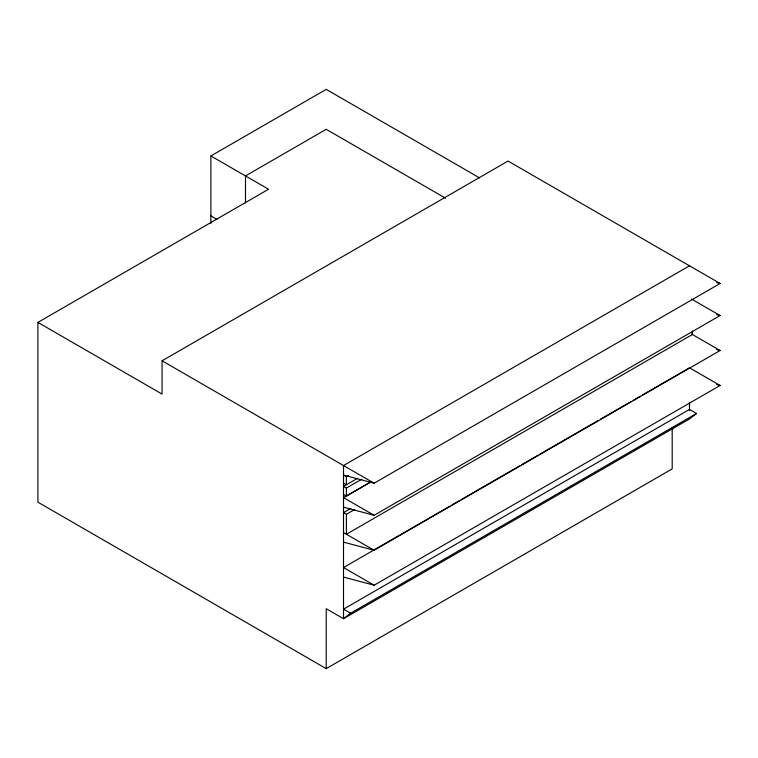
<?xml version="1.0" encoding="UTF-8"?>
<svg xmlns="http://www.w3.org/2000/svg" width="758" height="758" viewBox="0 0 758 758"><rect width="100%" height="100%" fill="white"/><g stroke="black" fill="none" stroke-linecap="round" stroke-linejoin="round"><path stroke-width="1.14" d="M350.575 613.241L343.516 609.157L689.496 409.415L696.555 413.489L350.575 613.241L343.516 618.699L326.215 608.712L326.215 668.632L37.9 502.175L37.9 322.406L268.55 189.235L210.885 155.949L210.885 223.364M696.555 413.489L689.496 418.947L343.516 618.699L343.516 465.554L689.496 265.812M210.885 155.949L326.215 89.368L479.549 177.893M37.9 322.406L162.07 394.094L162.07 360.799L508.04 161.047L720.1 283.483L374.12 483.225L343.516 475.095L346.397 476.754L348.443 475.579M357.653 478.251L343.516 486.409L346.397 488.076L361.746 479.208M371.155 481.681L343.516 497.636L374.12 515.307L720.1 315.555L691.533 299.059M343.516 494.405L346.397 496.064L370.965 481.88M350.679 508.476L343.516 512.616L346.397 514.284L354.583 509.556M449.968 506.088L343.516 567.543L374.12 585.223L720.1 385.471L689.496 367.801L642.405 394.984M452.014 504.904L459.177 500.763M461.224 499.588L519.571 465.895M521.618 464.72L538 455.264M540.047 454.08L598.394 420.396M600.44 419.212L631.149 401.484M633.195 400.3L640.358 396.169M343.516 542.131L374.12 550.261L720.1 350.518L691.533 334.022M326.215 668.632L672.194 468.889L672.194 427.758M716.698 282.573L720.1 283.483M716.698 314.655L720.1 315.555M716.698 349.609L720.1 350.518M716.698 384.571L720.1 385.471M343.516 507.168L374.12 515.307M343.516 577.084L374.12 585.223M445.581 198.226L326.215 129.315L245.488 175.922L245.488 202.945M210.885 215.869L216.996 219.394M162.07 360.799L374.12 483.225M343.516 483.083L346.397 484.75L346.397 476.754M343.516 532.59L374.12 550.261M692.376 330.981L692.376 334.505L346.397 534.257L346.397 514.284M689.496 402.46L689.496 410.703M346.397 488.076L346.397 496.064"/></g></svg>
